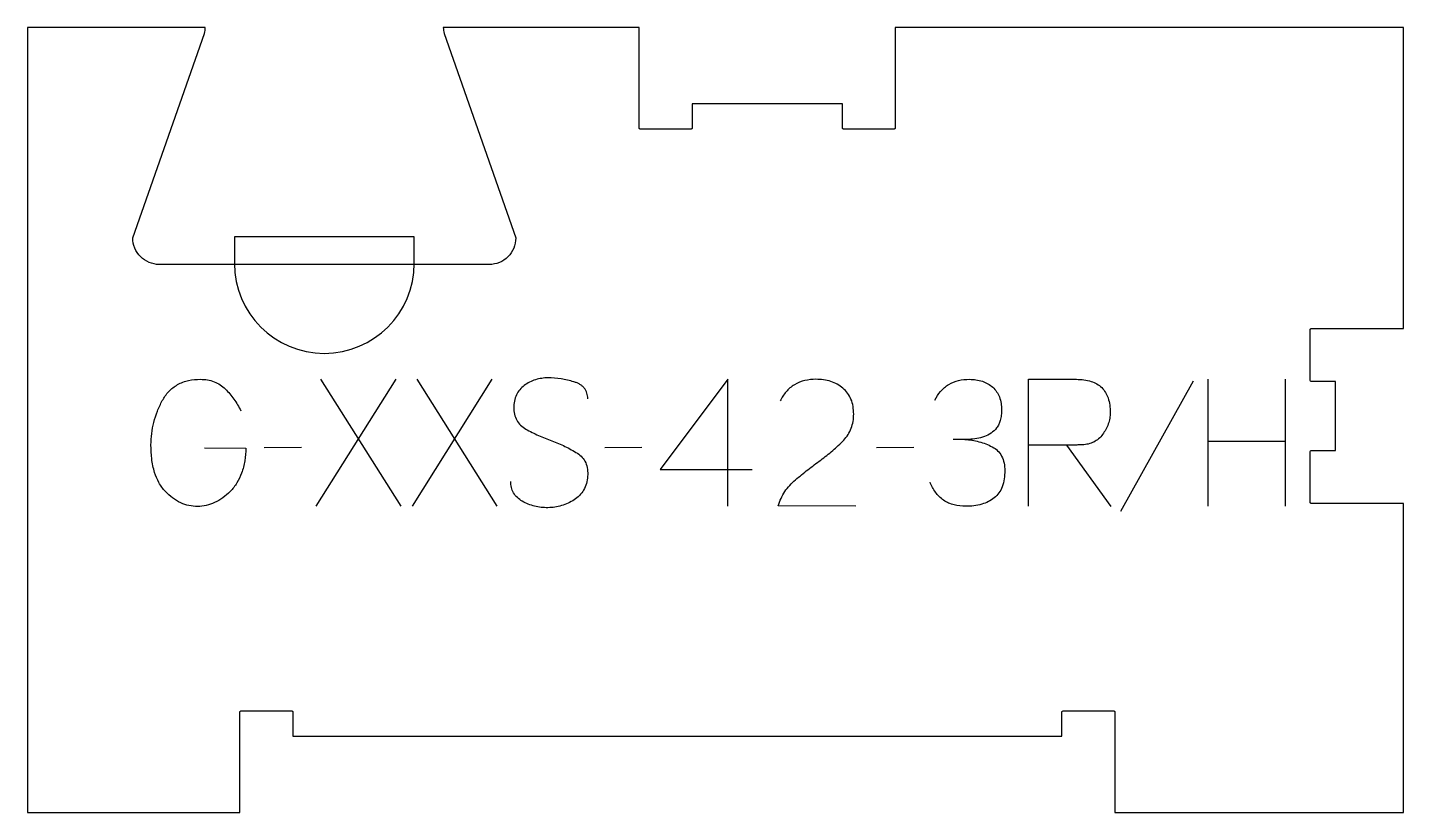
# Model space of a CAD drawing. Extents: x 0 to 325, y 0 to 186.
import ezdxf

# ---------------------------------------------------------------- set-up
doc = ezdxf.new("R2010")
doc.units = 0
for name, color, linetype in [('1_ANYTOOL_1MMDEEP_LABELS_S', 2, 'CONTINUOUS'), ('4_ANYTOOL_CUTTHROUGH_OUTSI', 5, 'CONTINUOUS'), ('5_ANYTOOL_HALF_MILL_9MM_IN', 3, 'CONTINUOUS')]:
    doc.layers.add(name, color=color, linetype=linetype)

msp = doc.modelspace()

# ---------------------------------------------------------------- linework, layer by layer
at = {"layer": '1_ANYTOOL_1MMDEEP_LABELS_S'}
for p, q in [((87.032226, 102.364236), (68.132226, 72.364236)), ((88.275084, 72.364236), (69.332226, 102.364236)), ((109.746512, 102.364236), (90.846512, 72.364236)), ((110.989369, 72.364236), (92.046512, 102.364236)), ((275.432226, 101.892807), (258.246512, 71.121379)), ((278.903655, 102.364236), (278.903655, 72.364236)), ((297.203655, 72.364236), (297.203655, 102.364236)), ((64.703655, 86.24995), (55.917941, 86.164236)), ((145.189369, 86.24995), (136.403655, 86.164236)), ((209.389369, 86.24995), (200.603655, 86.164236)), ((245.475084, 86.807093), (255.932226, 72.321379)), ((297.203655, 87.664236), (278.903655, 87.664236)), ((149.475084, 81.021379), (171.246512, 81.021379))]:
    msp.add_line(p, q, dxfattribs=at)
for points in [[(41.817941, 86.164236), (51.589369, 86.121379, -0.031732), (51.321259, 83.113977, -0.048764), (50.576869, 80.196379, -0.050291), (49.467157, 77.885871, -0.060119), (47.882226, 75.878522, -0.036578), (46.150207, 74.392105, -0.050793), (44.191155, 73.232093, -0.051881), (42.238138, 72.564348, -0.053919), (40.189369, 72.321379, -0.055881), (38.154222, 72.528323, -0.055271), (36.214369, 73.178522, -0.05403), (34.288393, 74.337715, -0.038531), (32.603655, 75.835664, -0.067281), (31.055942, 77.946678, -0.049165), (30.032226, 80.367807, -0.047412), (29.3593, 83.571726, -0.028075), (29.175084, 86.84995, -0.03109), (29.34261, 89.54153, -0.031496), (29.844726, 92.191022, -0.031425), (30.695599, 94.819266, -0.02824), (31.853655, 97.328522, -0.064555), (33.382458, 99.480046, -0.078906), (35.448298, 101.105307, -0.076878), (38.071899, 102.079857, -0.050594), (40.875084, 102.364236, -0.039946), (42.534645, 102.231439, -0.052714), (44.137584, 101.796379, -0.053511), (45.520781, 101.081044, -0.05153), (46.725084, 100.092807, -0.040443), (48.765307, 97.669666, -0.04035), (50.389369, 94.94995)], [(132.375084, 97.778522, 0.071867), (132.18197, 99.115128, 0.100684), (131.555441, 100.296379, 0.047558), (131.080887, 100.772829, 0.038563), (130.530887, 101.161557, 0.037928), (129.833699, 101.509025, 0.026634), (129.096512, 101.764236, 0.028461), (126.073179, 102.450219, 0.041577), (122.989369, 102.707093, 0.036938), (121.487009, 102.595953, 0.041531), (120.021512, 102.251736, 0.041583), (118.644135, 101.674527, 0.038125), (117.375084, 100.885664, 0.057611), (116.304931, 99.89376, 0.065808), (115.510798, 98.673164, 0.06469), (115.033302, 97.21361, 0.046778), (114.889369, 95.678522, 0.052235), (115.051725, 94.128679, 0.075448), (115.596512, 92.678522, 0.076671), (116.512604, 91.505469, 0.061023), (117.717941, 90.621379, 0.021951), (120.746795, 89.094033, 0.018213), (123.889369, 87.814236, -0.02405), (126.990854, 86.508774, -0.02981), (129.932226, 84.878522, -0.068439), (131.073528, 83.912591, -0.079282), (131.882226, 82.660664, -0.076308), (132.307226, 81.081982, -0.047772), (132.332226, 79.435664, -0.046243), (132.038992, 77.754705, -0.06359), (131.389369, 76.183879, -0.064671), (130.416545, 74.89969, -0.057073), (129.160798, 73.885664, -0.067522), (126.192489, 72.522754, -0.070793), (122.967941, 72.021379, -0.064027), (119.828926, 72.383894, -0.070447), (116.903655, 73.564236, -0.054374), (115.745238, 74.413869, -0.074742), (114.846512, 75.52495, -0.075199), (114.323505, 76.831328, -0.057737), (114.160798, 78.235664)], [(195.675084, 72.407093), (177.375084, 72.44995, -0.034491), (178.037862, 74.197282, -0.037732), (178.944726, 75.830307, -0.037744), (180.084021, 77.304943, -0.03482), (181.425084, 78.59995, -0.00859), (184.384308, 80.998533, -0.008791), (187.425084, 83.292807, 0.020588), (190.244372, 85.52625, 0.025206), (192.846512, 88.007093, 0.046908), (193.867107, 89.308335, 0.051091), (194.614369, 90.782093, 0.050722), (195.063102, 92.430268, 0.041139), (195.203655, 94.135664, 0.039396), (195.06101, 95.94325, 0.058519), (194.571512, 97.682093, 0.060358), (193.780954, 99.089209, 0.061397), (192.675084, 100.264236, 0.048006), (191.319127, 101.186195, 0.045901), (189.814369, 101.839236, 0.045216), (188.074308, 102.241795, 0.034258), (186.289369, 102.364236, 0.055622), (183.654799, 102.070249, 0.079896), (181.210798, 101.089236, 0.080617), (179.24141, 99.423536, 0.060287), (177.803655, 97.264236)], [(214.360798, 97.435664, -0.060092), (215.749015, 99.521798, -0.080583), (217.650084, 101.132093, -0.079919), (220.006149, 102.079858, -0.055798), (222.546512, 102.364236, -0.035013), (224.102412, 102.255149, -0.047512), (225.616155, 101.892807, -0.048382), (226.90558, 101.306767, -0.050886), (228.053655, 100.478522, -0.060051), (228.979559, 99.431734, -0.058597), (229.634012, 98.196379, -0.056917), (230.030142, 96.685463, -0.03878), (230.132226, 95.121379, -0.02544), (230.069211, 93.883662, -0.041152), (229.842941, 92.667807, -0.042175), (229.499127, 91.727537, -0.059142), (228.975084, 90.878522, -0.068767), (227.684387, 89.646027, -0.072211), (226.103655, 88.821379, -0.043093), (224.276543, 88.353786, -0.035742), (222.396512, 88.178522, -0.002283), (220.543048, 88.147129, -0.003092), (218.689369, 88.135664)], [(236.475084, 72.364236), (236.475084, 102.364236), (247.832226, 102.364236, -0.030274), (249.598039, 102.25722, -0.049), (251.319726, 101.874057, -0.050774), (252.652249, 101.281601, -0.06445), (253.810798, 100.403522, -0.0646), (254.700709, 99.267491, -0.052254), (255.305441, 97.952629, -0.050381), (255.694576, 96.26008, -0.031337), (255.803655, 94.521379, -0.040022), (255.693494, 93.147322, -0.042626), (255.359012, 91.810664, -0.04247), (254.790327, 90.520945, -0.036572), (254.025084, 89.335664, -0.051097), (253.083306, 88.321709, -0.061981), (251.941155, 87.546379, -0.061813), (250.632153, 87.069879, -0.049309), (249.246512, 86.892807, -0.003273), (248.378861, 86.855116, -0.003121), (247.510798, 86.828522, -0.003882), (246.493016, 86.811602, -0.002215), (245.475084, 86.807093), (236.517941, 86.807093)], [(221.475084, 88.135664, -0.052004), (224.808166, 87.622862, -0.057563), (227.946512, 86.39995, -0.070633), (229.221048, 85.475347, -0.079113), (230.164369, 84.219593, -0.075641), (230.741157, 82.564735, -0.046128), (230.903655, 80.807093, -0.033924), (230.770058, 78.840318, -0.057836), (230.282226, 76.939236, -0.060832), (229.523249, 75.510262, -0.072757), (228.417941, 74.335664, -0.05358), (227.023349, 73.454583, -0.043301), (225.482226, 72.857093, -0.042335), (223.583739, 72.474843, -0.028525), (221.646512, 72.364236, -0.059964), (218.935011, 72.690594, -0.089395), (216.460798, 73.789236, -0.089624), (214.53663, 75.673683, -0.061164), (213.246512, 78.064236)]]:
    msp.add_lwpolyline(points, format="xyb", dxfattribs=at)
msp.add_lwpolyline([(165.460798, 72.364236), (165.503655, 102.407093), (149.475084, 81.021379)], dxfattribs=at)
at = {"layer": '4_ANYTOOL_CUTTHROUGH_OUTSI'}
msp.add_lwpolyline([(205.038626, 185.500019), (205.038626, 161.75, -0.414214), (204.788626, 161.5), (192.788626, 161.5, -0.414214), (192.538626, 161.75), (192.538626, 167.5), (157.038626, 167.5), (157.038626, 161.75, -0.414214), (156.788626, 161.5), (144.788626, 161.5, -0.414214), (144.538626, 161.75), (144.538626, 185.500019), (98.2249, 185.500019, 0.060666), (98.45964, 184.105149), (115.355173, 135.832606, -0.084368), (115.369209, 135.750019, -0.100108), (114.883772, 133.349756, -0.097972), (113.511173, 131.31923, -0.096887), (111.494151, 129.974906, -0.098999), (109.119209, 129.500019), (31.119209, 129.500019, -0.100108), (28.718947, 129.985456, -0.097972), (26.68842, 131.358055, -0.096887), (25.344096, 133.375076, -0.098999), (24.869209, 135.750019, -0.084368), (24.883244, 135.832606), (41.782357, 184.116214, 0.060421), (42.013603, 185.500019), (0, 185.499999), (0, 0.000492), (50.188867, 0.000492), (50.188867, 23.750492, -0.414214), (50.438867, 24.000492), (62.438867, 24.000492, -0.414214), (62.688867, 23.750492), (62.688867, 18.000492), (244.425686, 18.000492), (244.425686, 23.750492, -0.414214), (244.675686, 24.000492), (256.675686, 24.000492, -0.414214), (256.925686, 23.750492), (256.925686, 0.000489), (325.11276, 0), (325.11276, 73.043878), (303.316422, 73.043409, -0.414373), (303.066416, 73.293539), (303.072682, 85.293559, -0.414061), (303.322682, 85.543428), (309.066416, 85.543428), (309.066416, 101.839655), (303.322682, 101.839655, -0.414061), (303.072682, 102.089524), (303.066416, 114.089544, -0.41436), (303.316411, 114.339674), (325.11276, 114.340143), (325.11276, 185.499999)], format="xyb", close=True, dxfattribs=at)
at = {"layer": '5_ANYTOOL_HALF_MILL_9MM_IN'}
msp.add_lwpolyline([(48.869209, 130.000019), (48.869209, 129.750019, 1), (91.369209, 129.750019), (91.369209, 136.000019), (48.869209, 136.000019)], format="xyb", close=True, dxfattribs=at)

doc.saveas('drawing.dxf')
